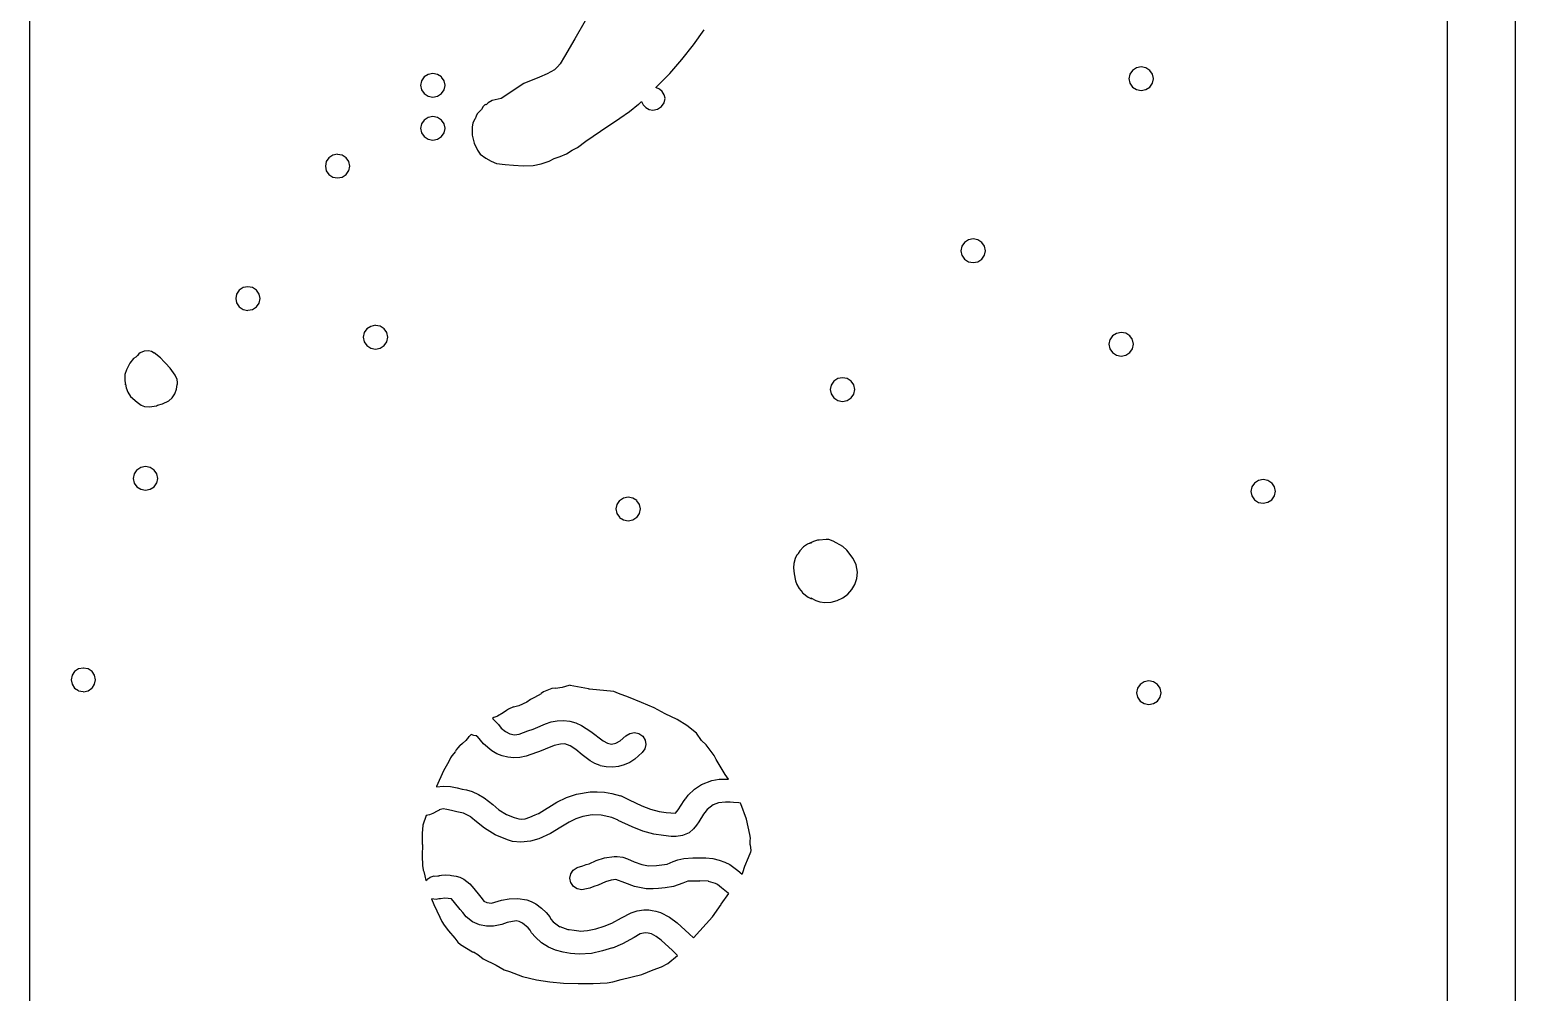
# Model space of a CAD drawing. Extents: x -1 to 598, y -1077 to 3722.
# Drawn here: x 248.6 to 551, y 1819.2 to 2015.2 of the extents above; entities that cross this region are included whole.
import ezdxf

# ---------------------------------------------------------------- set-up
doc = ezdxf.new("R2010")
doc.units = 0

msp = doc.modelspace()

# ---------------------------------------------------------------- linework, layer by layer
at = {"layer": 'Calque_1'}
for p, q in [((550.999, 2343.44), (550.999, 1528.05)), ((248.561, 1534.85), (248.561, 2330.5)), ((537.122, 2240.99), (537.122, 1623.98)), ((361.616, 2016.97), (359.542, 2013.29)), ((383.68, 2012.07), (385.865, 2015.16)), ((359.542, 2013.29), (357.412, 2009.72)), ((381.354, 2009.08), (383.68, 2012.07)), ((356.52, 2008.24), (356.01, 2007.58)), ((357.412, 2009.72), (356.52, 2008.24)), ((378.909, 2006.23), (381.354, 2009.08)), ((328.877, 2005.54), (328.337, 2004.77)), ((329.686, 2006.07), (328.879, 2005.54)), ((330.641, 2006.25), (329.689, 2006.06)), ((331.612, 2006.07), (330.641, 2006.25)), ((332.406, 2005.54), (331.612, 2006.07)), ((332.941, 2004.77), (332.406, 2005.53)), ((352.332, 2005.49), (349.144, 2004.19)), ((353.901, 2006.17), (352.332, 2005.48)), ((355.38, 2007.02), (353.901, 2006.17)), ((356.01, 2007.58), (355.38, 2007.02)), ((376.83, 2004.19), (378.909, 2006.22)), ((472.54, 2006.12), (472.349, 2005.19)), ((472.349, 2005.2), (472.54, 2004.27)), ((473.08, 2006.89), (472.54, 2006.12)), ((473.889, 2007.42), (473.08, 2006.89)), ((474.844, 2007.6), (473.889, 2007.41)), ((475.8, 2007.42), (474.844, 2007.6)), ((476.609, 2006.89), (475.8, 2007.42)), ((477.149, 2006.12), (476.609, 2006.89)), ((477.339, 2005.2), (477.149, 2006.12)), ((477.149, 2004.27), (477.339, 2005.19)), ((328.337, 2004.77), (328.146, 2003.84)), ((328.146, 2003.85), (328.337, 2002.92)), ((328.337, 2002.92), (328.879, 2002.15)), ((328.879, 2002.15), (329.689, 2001.62)), ((331.612, 2001.62), (332.406, 2002.15)), ((332.406, 2002.15), (332.941, 2002.91)), ((333.136, 2003.85), (332.941, 2004.77)), ((332.941, 2002.92), (333.136, 2003.84)), ((349.144, 2004.19), (344.559, 2001.14)), ((375.999, 2003.37), (376.83, 2004.19)), ((376.745, 2003.08), (375.999, 2003.37)), ((377.343, 2002.6), (376.745, 2003.07)), ((377.753, 2001.94), (377.343, 2002.6)), ((472.54, 2004.27), (473.08, 2003.5)), ((473.08, 2003.5), (473.889, 2002.97)), ((473.889, 2002.97), (474.844, 2002.78)), ((474.844, 2002.79), (475.8, 2002.97)), ((475.8, 2002.97), (476.609, 2003.5)), ((476.609, 2003.5), (477.149, 2004.26)), ((329.686, 2001.62), (330.641, 2001.43)), ((330.641, 2001.44), (331.612, 2001.62)), ((340.849, 1999.51), (340.542, 1998.95)), ((341.299, 1999.96), (340.849, 1999.51)), ((341.487, 1999.88), (341.299, 1999.96)), ((341.865, 2000.3), (341.489, 1999.87)), ((342.717, 2000.75), (341.868, 2000.3)), ((344.559, 2001.15), (342.717, 2000.75)), ((370.673, 1998.5), (372.53, 1999.98)), ((372.53, 1999.96), (373.123, 2000.54)), ((373.123, 2000.57), (373.456, 1999.85)), ((373.456, 1999.85), (373.983, 1999.32)), ((373.983, 1999.32), (374.66, 1998.95)), ((376.396, 1998.98), (377.205, 1999.51)), ((377.203, 1999.51), (377.745, 2000.27)), ((377.745, 2000.27), (377.936, 2001.19)), ((377.936, 2001.2), (377.753, 2001.94)), ((328.879, 1996.78), (328.337, 1996.01)), ((329.686, 1997.31), (328.879, 1996.78)), ((330.641, 1997.5), (329.689, 1997.31)), ((331.612, 1997.31), (330.641, 1997.49)), ((332.406, 1996.78), (331.612, 1997.31)), ((332.941, 1996.01), (332.406, 1996.78)), ((338.78, 1996.17), (338.619, 1995.37)), ((339.079, 1996.86), (338.78, 1996.17)), ((339.267, 1997.02), (339.079, 1996.86)), ((339.439, 1997.58), (339.269, 1997.02)), ((339.645, 1998.05), (339.439, 1997.57)), ((340.542, 1998.95), (339.645, 1998.05)), ((364.781, 1994.53), (368.731, 1997.15)), ((368.731, 1997.15), (370.673, 1998.5)), ((374.66, 1998.95), (375.441, 1998.79)), ((375.441, 1998.79), (376.396, 1998.97)), ((328.337, 1996.01), (328.146, 1995.08)), ((328.146, 1995.09), (328.345, 1994.16)), ((328.345, 1994.16), (328.879, 1993.39)), ((328.879, 1993.4), (329.67, 1992.87)), ((331.612, 1992.87), (332.406, 1993.4)), ((332.406, 1993.4), (332.941, 1994.17)), ((333.136, 1995.09), (332.941, 1996.01)), ((332.941, 1994.16), (333.136, 1995.08)), ((338.619, 1995.38), (338.65, 1993.71)), ((338.65, 1993.71), (339.06, 1992.04)), ((361.756, 1992.44), (364.781, 1994.53)), ((329.67, 1992.87), (330.641, 1992.68)), ((330.641, 1992.68), (331.612, 1992.86)), ((339.06, 1992.05), (339.74, 1990.67)), ((339.74, 1990.67), (339.968, 1990.22)), ((339.968, 1990.22), (340.259, 1989.82)), ((357.835, 1989.9), (358.97, 1990.64)), ((358.97, 1990.64), (360.103, 1991.17)), ((360.103, 1991.17), (361.756, 1992.44)), ((308.938, 1988.32), (308.747, 1987.39)), ((308.747, 1987.39), (308.938, 1986.46)), ((309.477, 1989.08), (308.938, 1988.31)), ((310.287, 1989.61), (309.477, 1989.08)), ((311.242, 1989.8), (310.287, 1989.61)), ((312.195, 1989.61), (311.24, 1989.79)), ((313.004, 1989.08), (312.197, 1989.61)), ((313.547, 1988.32), (313.007, 1989.09)), ((313.737, 1987.39), (313.547, 1988.32)), ((313.547, 1986.46), (313.737, 1987.38)), ((340.259, 1989.82), (341.442, 1989.02)), ((341.442, 1989.03), (342.479, 1988.39)), ((342.479, 1988.39), (343.614, 1987.91)), ((343.614, 1987.94), (345.328, 1987.73)), ((345.328, 1987.73), (347.064, 1987.6)), ((347.064, 1987.6), (349.043, 1987.44)), ((349.043, 1987.44), (351.033, 1987.52)), ((351.033, 1987.52), (352.718, 1987.89)), ((352.718, 1987.89), (354.34, 1988.39)), ((354.34, 1988.39), (355.332, 1988.92)), ((355.332, 1988.92), (356.56, 1989.37)), ((356.56, 1989.37), (357.835, 1989.9)), ((308.938, 1986.46), (309.477, 1985.69)), ((309.477, 1985.7), (310.287, 1985.17)), ((310.287, 1985.17), (311.242, 1984.98)), ((311.242, 1984.98), (312.197, 1985.16)), ((312.197, 1985.17), (313.007, 1985.7)), ((313.004, 1985.7), (313.547, 1986.47)), ((439.668, 1972.39), (438.874, 1971.86)), ((440.639, 1972.57), (439.668, 1972.38)), ((441.592, 1972.39), (440.637, 1972.57)), ((442.401, 1971.86), (441.592, 1972.39)), ((438.34, 1971.09), (438.144, 1970.16)), ((438.144, 1970.16), (438.34, 1969.23)), ((438.874, 1971.86), (438.34, 1971.09)), ((438.34, 1969.24), (438.874, 1968.47)), ((442.944, 1971.09), (442.401, 1971.86)), ((442.401, 1968.47), (442.944, 1969.24)), ((443.132, 1970.16), (442.944, 1971.08)), ((442.944, 1969.24), (443.132, 1970.16)), ((438.874, 1968.47), (439.666, 1967.94)), ((439.666, 1967.94), (440.637, 1967.75)), ((440.639, 1967.76), (441.592, 1967.94)), ((441.592, 1967.94), (442.401, 1968.47)), ((292.989, 1962.84), (292.033, 1962.65)), ((293.941, 1962.65), (292.986, 1962.83)), ((290.681, 1961.35), (290.494, 1960.42)), ((290.494, 1960.43), (290.681, 1959.53)), ((291.224, 1962.15), (290.684, 1961.35)), ((292.033, 1962.65), (291.224, 1962.12)), ((294.751, 1962.15), (293.941, 1962.65)), ((295.293, 1961.35), (294.751, 1962.12)), ((295.484, 1960.43), (295.293, 1961.35)), ((295.293, 1959.5), (295.484, 1960.42)), ((290.681, 1959.53), (291.224, 1958.73)), ((291.224, 1958.73), (292.033, 1958.2)), ((292.033, 1958.21), (292.989, 1958.02)), ((292.989, 1958.05), (293.941, 1958.21)), ((293.941, 1958.21), (294.751, 1958.74)), ((294.751, 1958.73), (295.293, 1959.49)), ((317.209, 1954.26), (316.674, 1953.49)), ((318.002, 1954.77), (317.209, 1954.27)), ((318.973, 1954.98), (318.002, 1954.77)), ((319.926, 1954.79), (318.971, 1954.97)), ((320.735, 1954.26), (319.928, 1954.79)), ((321.278, 1953.5), (320.738, 1954.27)), ((316.674, 1953.5), (316.478, 1952.57)), ((316.478, 1952.57), (316.674, 1951.61)), ((316.674, 1951.62), (317.209, 1950.88)), ((317.209, 1950.88), (318, 1950.35)), ((319.926, 1950.35), (320.735, 1950.88)), ((320.735, 1950.88), (321.278, 1951.65)), ((321.468, 1952.57), (321.278, 1953.49)), ((321.278, 1951.64), (321.468, 1952.56)), ((468.468, 1952.07), (468.272, 1951.14)), ((468.272, 1951.14), (468.468, 1950.19)), ((469.005, 1952.83), (468.468, 1952.06)), ((469.796, 1953.34), (469.005, 1952.83)), ((470.767, 1953.52), (469.796, 1953.33)), ((471.722, 1953.36), (470.767, 1953.54)), ((472.532, 1952.83), (471.722, 1953.36)), ((473.069, 1952.07), (472.529, 1952.83)), ((473.069, 1950.22), (473.26, 1951.14)), ((473.262, 1951.14), (473.072, 1952.06)), ((269.695, 1948.2), (268.927, 1947.25)), ((270.168, 1948.47), (269.695, 1948.2)), ((270.486, 1948.87), (270.168, 1948.47)), ((270.787, 1949.16), (270.486, 1948.84)), ((271.063, 1949.39), (270.787, 1949.15)), ((271.838, 1949.71), (271.063, 1949.39)), ((272.756, 1949.77), (271.835, 1949.72)), ((272.756, 1949.77), (272.753, 1949.77)), ((273.341, 1949.63), (272.756, 1949.76)), ((273.915, 1949.34), (273.341, 1949.63)), ((275.156, 1948.34), (273.912, 1949.37)), ((275.963, 1947.57), (275.156, 1948.33)), ((318, 1950.35), (318.971, 1950.16)), ((318.973, 1950.16), (319.928, 1950.34)), ((468.468, 1950.19), (469.002, 1949.45)), ((469.002, 1949.45), (469.796, 1948.92)), ((469.796, 1948.92), (470.767, 1948.73)), ((470.767, 1948.73), (471.722, 1948.91)), ((471.722, 1948.92), (472.532, 1949.45)), ((472.532, 1949.45), (473.072, 1950.22)), ((267.951, 1945), (267.906, 1943.67)), ((268.269, 1945.9), (267.951, 1945)), ((268.927, 1947.25), (268.269, 1945.9)), ((276.238, 1947.25), (275.963, 1947.54)), ((277.122, 1946.25), (276.238, 1947.28)), ((278.161, 1944.84), (277.122, 1946.24)), ((278.577, 1943.97), (278.161, 1944.84)), ((267.909, 1943.65), (268.052, 1942.96)), ((268.052, 1942.97), (268.089, 1942.89)), ((268.089, 1942.89), (268.075, 1943.02)), ((268.075, 1943.02), (268.187, 1942.25)), ((268.187, 1942.25), (268.52, 1941.35)), ((278.098, 1941.06), (278.437, 1941.98)), ((278.437, 1941.99), (278.566, 1942.92)), ((278.566, 1942.91), (278.622, 1942.93)), ((278.677, 1943.31), (278.577, 1943.97)), ((278.622, 1942.94), (278.677, 1943.31)), ((411.723, 1942.83), (411.532, 1941.9)), ((411.532, 1941.91), (411.723, 1941.01)), ((412.263, 1943.63), (411.723, 1942.83)), ((413.072, 1944.13), (412.263, 1943.6)), ((414.027, 1944.32), (413.072, 1944.13)), ((414.998, 1944.13), (414.027, 1944.31)), ((415.792, 1943.6), (414.998, 1944.13)), ((416.327, 1942.86), (415.792, 1943.6)), ((416.324, 1940.98), (416.522, 1941.9)), ((416.522, 1941.91), (416.327, 1942.86)), ((268.52, 1941.35), (269.091, 1940.5)), ((269.094, 1940.51), (270.425, 1939.34)), ((270.425, 1939.34), (271.264, 1938.7)), ((271.264, 1938.71), (271.928, 1938.47)), ((274.359, 1938.57), (274.605, 1938.73)), ((274.603, 1938.73), (275.574, 1938.97)), ((275.574, 1938.97), (276.894, 1939.6)), ((276.894, 1939.61), (277.574, 1940.24)), ((277.574, 1940.24), (278.098, 1941.06)), ((411.723, 1941.01), (412.263, 1940.21)), ((412.263, 1940.21), (413.072, 1939.68)), ((413.072, 1939.68), (414.027, 1939.49)), ((414.027, 1939.5), (414.998, 1939.68)), ((414.998, 1939.68), (415.79, 1940.21)), ((415.79, 1940.21), (416.324, 1940.98)), ((271.928, 1938.47), (272.957, 1938.39)), ((272.954, 1938.36), (274.359, 1938.57)), ((269.843, 1924.76), (269.647, 1923.8)), ((269.647, 1923.81), (269.838, 1922.88)), ((270.377, 1925.53), (269.843, 1924.76)), ((271.171, 1926.03), (270.38, 1925.52)), ((272.142, 1926.22), (271.171, 1926.03)), ((273.113, 1926.03), (272.142, 1926.21)), ((273.907, 1925.5), (273.113, 1926.03)), ((274.441, 1924.76), (273.907, 1925.5)), ((274.637, 1923.81), (274.441, 1924.76)), ((274.441, 1922.88), (274.637, 1923.8)), ((499.662, 1923.57), (498.707, 1923.41)), ((500.633, 1923.39), (499.662, 1923.57)), ((269.838, 1922.88), (270.38, 1922.11)), ((270.377, 1922.12), (271.187, 1921.62)), ((271.187, 1921.61), (272.142, 1921.42)), ((272.142, 1921.4), (273.113, 1921.61)), ((273.113, 1921.61), (273.907, 1922.11)), ((273.907, 1922.12), (274.441, 1922.89)), ((497.358, 1922.09), (497.167, 1921.16)), ((497.167, 1921.16), (497.358, 1920.26)), ((497.898, 1922.88), (497.358, 1922.08)), ((498.707, 1923.41), (497.898, 1922.88)), ((501.427, 1922.88), (500.633, 1923.38)), ((501.962, 1922.12), (501.427, 1922.89)), ((502.157, 1921.16), (501.962, 1922.11)), ((501.962, 1920.24), (502.157, 1921.19)), ((368.109, 1918.52), (367.919, 1917.59)), ((367.919, 1917.59), (368.109, 1916.66)), ((368.649, 1919.29), (368.109, 1918.52)), ((369.458, 1919.81), (368.649, 1919.28)), ((370.414, 1919.97), (369.458, 1919.81)), ((371.369, 1919.81), (370.414, 1919.99)), ((372.178, 1919.29), (371.369, 1919.82)), ((372.718, 1918.49), (372.178, 1919.28)), ((372.909, 1917.59), (372.718, 1918.49)), ((372.718, 1916.67), (372.909, 1917.59)), ((497.358, 1920.26), (497.898, 1919.47)), ((497.898, 1919.47), (498.707, 1918.94)), ((498.707, 1918.94), (499.662, 1918.78)), ((499.662, 1918.78), (500.633, 1918.96)), ((500.633, 1918.97), (501.427, 1919.47)), ((501.427, 1919.47), (501.962, 1920.24)), ((368.109, 1916.67), (368.649, 1915.9)), ((368.649, 1915.87), (369.458, 1915.36)), ((369.458, 1915.37), (370.414, 1915.18)), ((370.414, 1915.18), (371.369, 1915.36)), ((371.369, 1915.37), (372.178, 1915.9)), ((372.178, 1915.87), (372.718, 1916.66)), ((404.997, 1908.49), (404.706, 1908.2)), ((405.341, 1909.07), (404.989, 1908.54)), ((404.989, 1908.54), (404.997, 1908.49)), ((406.082, 1909.87), (405.341, 1909.1)), ((406.876, 1910.4), (406.082, 1909.87)), ((407.709, 1910.77), (406.876, 1910.4)), ((408.127, 1911), (407.392, 1910.63)), ((407.392, 1910.63), (407.707, 1910.73)), ((408.939, 1911.24), (408.127, 1911)), ((409.291, 1911.22), (408.939, 1911.24)), ((410.696, 1911.37), (409.291, 1911.21)), ((411.265, 1911.35), (410.696, 1911.37)), ((410.696, 1911.37), (410.696, 1911.37)), ((412.136, 1911.03), (411.265, 1911.35)), ((414.107, 1909.92), (412.136, 1911.03)), ((414.919, 1909.18), (414.107, 1909.92)), ((416.213, 1907.51), (414.919, 1909.18)), ((404.095, 1906.51), (404.05, 1905.61)), ((404.05, 1905.61), (404.206, 1904.37)), ((404.373, 1907.54), (404.095, 1906.51)), ((404.706, 1908.23), (404.373, 1907.54)), ((416.811, 1906.24), (416.213, 1907.51)), ((417.065, 1904.71), (416.811, 1906.24)), ((404.206, 1904.36), (404.465, 1902.98)), ((404.465, 1902.99), (404.754, 1902.22)), ((416.546, 1902.25), (416.94, 1903.44)), ((416.94, 1903.44), (417.065, 1904.71)), ((404.754, 1902.22), (405.209, 1901.4)), ((405.209, 1901.43), (405.878, 1900.56)), ((405.878, 1900.55), (407.053, 1899.65)), ((407.053, 1899.65), (407.746, 1899.33)), ((407.746, 1899.34), (407.569, 1899.47)), ((407.569, 1899.47), (408.606, 1898.97)), ((412.961, 1898.97), (414.091, 1899.52)), ((414.091, 1899.52), (415.088, 1900.26)), ((415.088, 1900.26), (415.919, 1901.19)), ((415.919, 1901.19), (416.546, 1902.25)), ((408.606, 1898.97), (409.418, 1898.7)), ((409.418, 1898.7), (410.429, 1898.57)), ((410.429, 1898.54), (411.728, 1898.62)), ((411.728, 1898.62), (412.961, 1898.96)), ((257.713, 1884.52), (257.172, 1883.73)), ((258.523, 1885.02), (257.713, 1884.52)), ((259.478, 1885.21), (258.523, 1885.02)), ((260.432, 1885.05), (259.477, 1885.21)), ((261.242, 1884.52), (260.432, 1885.05)), ((261.783, 1883.73), (261.242, 1884.52)), ((257.172, 1883.73), (256.982, 1882.83)), ((256.983, 1882.83), (257.173, 1881.9)), ((257.173, 1881.9), (257.713, 1881.1)), ((261.242, 1881.11), (261.782, 1881.9)), ((261.973, 1882.83), (261.783, 1883.73)), ((261.783, 1881.9), (261.973, 1882.82)), ((356.973, 1881.26), (355.594, 1881.07)), ((358.288, 1881.64), (356.973, 1881.27)), ((358.558, 1881.69), (358.288, 1881.64)), ((358.555, 1881.69), (358.558, 1881.69)), ((362.299, 1880.97), (358.555, 1881.68)), ((474.617, 1881.87), (474.077, 1881.1)), ((475.427, 1882.4), (474.617, 1881.87)), ((476.382, 1882.59), (475.427, 1882.4)), ((477.353, 1882.4), (476.382, 1882.58)), ((478.146, 1881.87), (477.353, 1882.4)), ((478.681, 1881.13), (478.146, 1881.87)), ((257.713, 1881.11), (258.522, 1880.61)), ((258.522, 1880.6), (259.477, 1880.41)), ((259.478, 1880.39), (260.432, 1880.57)), ((260.432, 1880.58), (261.241, 1881.11)), ((349.787, 1878.28), (348.136, 1877.54)), ((350.525, 1878.83), (349.787, 1878.27)), ((351.356, 1879.23), (350.527, 1878.83)), ((352.671, 1879.99), (351.356, 1879.22)), ((353.139, 1880.39), (352.671, 1880.02)), ((354.838, 1881.03), (353.139, 1880.39)), ((355.594, 1881.08), (354.838, 1881.02)), ((362.529, 1880.92), (362.299, 1880.94)), ((367.511, 1880.44), (362.529, 1880.92)), ((368.456, 1880.05), (367.511, 1880.42)), ((370.448, 1879.28), (368.456, 1880.05)), ((373.144, 1878.22), (370.445, 1879.28)), ((375.658, 1877.11), (373.144, 1878.22)), ((474.077, 1881.11), (473.887, 1880.18)), ((473.887, 1880.18), (474.077, 1879.25)), ((474.077, 1879.25), (474.617, 1878.48)), ((474.617, 1878.49), (475.427, 1877.96)), ((477.353, 1877.98), (478.146, 1878.48)), ((478.146, 1878.49), (478.681, 1879.26)), ((478.877, 1880.18), (478.681, 1881.13)), ((478.681, 1879.25), (478.877, 1880.17)), ((343.061, 1875.15), (342.749, 1874.94)), ((343.64, 1875.34), (343.061, 1875.15)), ((343.794, 1875.42), (343.64, 1875.34)), ((344.95, 1876.11), (343.794, 1875.42)), ((345.651, 1876.58), (344.95, 1876.1)), ((346.022, 1876.82), (345.649, 1876.58)), ((347.08, 1877.3), (346.022, 1876.82)), ((348.136, 1877.53), (347.08, 1877.26)), ((377.922, 1875.89), (375.658, 1877.11)), ((380.351, 1874.7), (377.922, 1875.89)), ((475.427, 1877.96), (476.382, 1877.77)), ((476.382, 1877.77), (477.353, 1877.98)), ((342.749, 1874.94), (344.003, 1873.7)), ((344.003, 1873.7), (344.519, 1872.98)), ((344.519, 1872.98), (345.429, 1872.26)), ((345.429, 1872.27), (346.331, 1871.79)), ((348.239, 1871.77), (349.972, 1872.43)), ((349.972, 1872.43), (351.025, 1872.77)), ((351.025, 1872.77), (351.546, 1872.98)), ((351.549, 1872.98), (353.586, 1873.85)), ((353.586, 1873.86), (354.734, 1874.23)), ((354.734, 1874.23), (355.946, 1874.47)), ((355.946, 1874.47), (357.219, 1874.52)), ((357.219, 1874.52), (358.552, 1874.36)), ((358.552, 1874.36), (359.772, 1874.02)), ((359.772, 1874.02), (360.886, 1873.54)), ((360.886, 1873.54), (362.828, 1872.3)), ((362.828, 1872.3), (365.283, 1870.42)), ((382.352, 1873.51), (380.351, 1874.7)), ((384.275, 1871.95), (382.352, 1873.54)), ((336.147, 1869.44), (335.721, 1868.94)), ((336.674, 1869.83), (336.147, 1869.4)), ((337.335, 1870.47), (336.671, 1869.83)), ((337.899, 1871.13), (337.335, 1870.47)), ((337.87, 1871.16), (337.952, 1871.24)), ((338.412, 1871.66), (337.872, 1871.16)), ((337.952, 1871.24), (337.899, 1871.13)), ((338.989, 1871.48), (338.41, 1871.66)), ((339.603, 1871.42), (338.989, 1871.47)), ((339.476, 1871.4), (339.603, 1871.42)), ((339.701, 1871.26), (339.476, 1871.39)), ((340.918, 1869.81), (339.701, 1871.26)), ((342.638, 1868.35), (340.918, 1869.8)), ((346.331, 1871.79), (347.236, 1871.63)), ((347.236, 1871.63), (348.239, 1871.76)), ((355.322, 1869.46), (353.512, 1868.67)), ((356.589, 1869.73), (355.322, 1869.46)), ((357.494, 1869.76), (356.589, 1869.73)), ((358.621, 1869.36), (357.494, 1869.76)), ((359.769, 1868.62), (358.621, 1869.36)), ((365.283, 1870.42), (366.22, 1869.91)), ((366.22, 1869.91), (367.022, 1869.72)), ((367.022, 1869.73), (367.884, 1869.91)), ((367.884, 1869.91), (368.757, 1870.36)), ((368.76, 1870.36), (369.9, 1871.42)), ((369.9, 1871.42), (370.726, 1871.89)), ((370.726, 1871.9), (371.652, 1872.06)), ((371.652, 1872.06), (372.565, 1871.85)), ((372.565, 1871.85), (373.356, 1871.32)), ((373.356, 1871.32), (373.869, 1870.53)), ((374.017, 1869.62), (373.811, 1868.74)), ((373.869, 1870.52), (374.017, 1869.62)), ((385.352, 1870.47), (384.275, 1871.95)), ((386.275, 1869.57), (385.355, 1870.47)), ((387.469, 1867.93), (386.275, 1869.57)), ((333.859, 1866.16), (332.808, 1864.28)), ((334.195, 1866.95), (333.859, 1866.15)), ((334.526, 1867.35), (334.195, 1866.95)), ((335.24, 1868.25), (334.526, 1867.35)), ((335.412, 1868.56), (335.24, 1868.27)), ((335.721, 1868.94), (335.409, 1868.57)), ((343.638, 1867.77), (342.638, 1868.35)), ((344.738, 1867.35), (343.638, 1867.77)), ((345.905, 1867.06), (344.738, 1867.35)), ((347.125, 1866.92), (345.905, 1867.05)), ((348.374, 1867), (347.125, 1866.92)), ((349.628, 1867.24), (348.374, 1867)), ((351.713, 1868.04), (349.628, 1867.24)), ((352.353, 1868.25), (351.713, 1868.04)), ((353.512, 1868.67), (352.353, 1868.24)), ((361.029, 1867.56), (359.769, 1868.62)), ((362.659, 1866.32), (361.029, 1867.56)), ((363.63, 1865.79), (362.659, 1866.32)), ((371.787, 1866.69), (370.702, 1865.97)), ((373.25, 1867.98), (371.787, 1866.65)), ((373.811, 1868.75), (373.25, 1867.98)), ((387.929, 1867.37), (387.469, 1867.92)), ((388.318, 1866.58), (387.929, 1867.37)), ((390.151, 1863.54), (388.318, 1866.58)), ((332.806, 1864.25), (331.393, 1861.1)), ((364.72, 1865.34), (363.63, 1865.79)), ((365.932, 1865.07), (364.72, 1865.33)), ((367.278, 1865.02), (365.932, 1865.07)), ((368.421, 1865.18), (367.278, 1865.02)), ((369.572, 1865.5), (368.421, 1865.18)), ((370.702, 1865.97), (369.572, 1865.49)), ((390.794, 1862.59), (390.151, 1863.54)), ((331.356, 1861.02), (332.808, 1861.15)), ((331.393, 1861.1), (331.356, 1861.02)), ((332.808, 1861.16), (334.219, 1861.08)), ((334.219, 1861.08), (335.568, 1860.79)), ((335.568, 1860.79), (336.634, 1860.55)), ((336.634, 1860.55), (337.473, 1860.39)), ((337.473, 1860.39), (338.632, 1860.05)), ((338.632, 1860.05), (339.894, 1859.49)), ((362.675, 1859.99), (364.098, 1860.01)), ((364.098, 1860.02), (365.561, 1859.91)), ((382.637, 1859.33), (383.921, 1860.57)), ((383.921, 1860.57), (385.336, 1861.47)), ((385.336, 1861.47), (387.463, 1862.32)), ((387.463, 1862.32), (388.95, 1862.58)), ((388.95, 1862.59), (390.151, 1862.61)), ((390.151, 1862.61), (390.794, 1862.58)), ((339.894, 1859.49), (341.074, 1858.8)), ((341.074, 1858.8), (342.847, 1857.42)), ((342.847, 1857.43), (344.066, 1856.37)), ((352.271, 1855.63), (355.896, 1857.93)), ((355.896, 1857.93), (357.856, 1858.85)), ((357.856, 1858.85), (359.891, 1859.51)), ((359.891, 1859.52), (362.675, 1859.99)), ((365.561, 1859.91), (367.069, 1859.67)), ((367.069, 1859.67), (368.802, 1859.22)), ((368.802, 1859.23), (370.601, 1858.38)), ((370.604, 1858.38), (373.165, 1857.16)), ((373.165, 1857.16), (374.933, 1856.5)), ((380.563, 1856.37), (381.801, 1858.27)), ((381.801, 1858.27), (382.095, 1858.61)), ((382.095, 1858.62), (382.14, 1858.67)), ((382.14, 1858.64), (382.637, 1859.33)), ((387.68, 1857.35), (386.487, 1856.42)), ((388.815, 1857.8), (387.68, 1857.35)), ((390.241, 1857.9), (388.815, 1857.79)), ((390.247, 1857.9), (390.241, 1857.9)), ((391.186, 1857.88), (390.247, 1857.9)), ((391.866, 1857.82), (391.186, 1857.87)), ((392.919, 1857.77), (391.866, 1857.82)), ((393.271, 1857.72), (392.919, 1857.77)), ((393.361, 1857.53), (393.271, 1857.69)), ((394.509, 1854.41), (393.361, 1857.56)), ((329.281, 1855.2), (328.617, 1853.21)), ((329.977, 1855.31), (329.279, 1855.2)), ((330.615, 1855.57), (329.977, 1855.3)), ((331.533, 1856.1), (330.615, 1855.57)), ((331.893, 1856.29), (331.533, 1856.1)), ((331.925, 1856.34), (331.893, 1856.29)), ((332.703, 1856.53), (331.925, 1856.34)), ((333.494, 1856.42), (332.703, 1856.52)), ((334.425, 1856.21), (333.491, 1856.42)), ((335.539, 1855.94), (334.425, 1856.2)), ((336.846, 1855.65), (335.539, 1855.94)), ((338.338, 1854.89), (336.846, 1855.66)), ((339.497, 1853.93), (338.336, 1854.88)), ((344.066, 1856.37), (345.638, 1855.39)), ((345.638, 1855.39), (347.212, 1854.75)), ((347.212, 1854.75), (348.13, 1854.54)), ((348.13, 1854.54), (348.612, 1854.43)), ((348.612, 1854.44), (349.398, 1854.52)), ((349.398, 1854.52), (350.374, 1854.84)), ((350.374, 1854.83), (351.443, 1855.3)), ((351.443, 1855.31), (352.112, 1855.57)), ((352.112, 1855.57), (352.271, 1855.62)), ((359.714, 1854.52), (358.364, 1853.86)), ((361.161, 1854.97), (359.714, 1854.52)), ((363.04, 1855.31), (361.161, 1854.97)), ((364.9, 1855.23), (363.04, 1855.31)), ((367.072, 1854.81), (364.9, 1855.23)), ((368.334, 1854.22), (367.072, 1854.8)), ((371.202, 1852.85), (368.331, 1854.2)), ((374.933, 1856.5), (376.687, 1856.02)), ((376.687, 1856.02), (378.155, 1855.81)), ((378.155, 1855.81), (380.002, 1855.68)), ((380.002, 1855.68), (380.563, 1856.36)), ((385.72, 1855.47), (384.751, 1853.93)), ((385.749, 1855.47), (385.717, 1855.44)), ((386.029, 1855.81), (385.749, 1855.47)), ((386.487, 1856.42), (386.029, 1855.81)), ((395.197, 1851.34), (394.509, 1854.41)), ((328.617, 1853.25), (328.49, 1851.5)), ((328.49, 1851.5), (328.49, 1849.3)), ((341.161, 1852.58), (339.497, 1853.93)), ((343.326, 1851.23), (341.161, 1852.58)), ((345.823, 1850.23), (343.326, 1851.23)), ((354.61, 1851.5), (352.21, 1850.47)), ((356.713, 1852.8), (354.61, 1851.5)), ((358.364, 1853.85), (356.713, 1852.79)), ((373.361, 1852.03), (371.202, 1852.85)), ((375.647, 1851.42), (373.361, 1852.03)), ((377.608, 1851.13), (375.647, 1851.42)), ((379.132, 1850.92), (377.608, 1851.13)), ((381.433, 1851.1), (380.195, 1850.91)), ((382.785, 1851.68), (381.433, 1851.1)), ((383.714, 1852.45), (382.785, 1851.68)), ((384.333, 1853.25), (383.714, 1852.45)), ((384.749, 1853.93), (384.333, 1853.24)), ((395.287, 1850.6), (395.197, 1851.34)), ((328.493, 1849.3), (328.453, 1847)), ((346.876, 1849.91), (345.821, 1850.23)), ((348.517, 1849.73), (346.876, 1849.91)), ((350.517, 1849.94), (348.519, 1849.73)), ((352.21, 1850.47), (350.517, 1849.94)), ((380.195, 1850.92), (379.132, 1850.92)), ((395.242, 1850.02), (395.287, 1850.6)), ((395.266, 1849.2), (395.242, 1849.99)), ((395.419, 1848.09), (395.268, 1849.2)), ((395.351, 1847.74), (395.419, 1848.08)), ((328.451, 1847), (328.557, 1844.99)), ((328.557, 1844.99), (328.681, 1844.14)), ((360.015, 1844.59), (361.182, 1844.91)), ((361.182, 1844.94), (361.878, 1845.18)), ((361.878, 1845.18), (362.423, 1845.34)), ((362.423, 1845.33), (363.857, 1846.02)), ((363.857, 1846.02), (365.58, 1846.57)), ((365.58, 1846.58), (367.532, 1846.84)), ((367.532, 1846.84), (368.128, 1846.84)), ((368.13, 1846.84), (369.281, 1846.68)), ((369.281, 1846.68), (370.239, 1846.39)), ((370.239, 1846.39), (371.636, 1845.78)), ((371.636, 1845.78), (373.184, 1845.22)), ((373.184, 1845.23), (374.512, 1844.94)), ((374.512, 1844.94), (376.192, 1845.04)), ((376.192, 1845.04), (378.309, 1845.28)), ((378.309, 1845.28), (379.526, 1845.81)), ((379.526, 1845.81), (380.492, 1846.18)), ((380.492, 1846.18), (381.735, 1846.44)), ((381.735, 1846.45), (383.54, 1846.58)), ((383.54, 1846.58), (385, 1846.58)), ((385, 1846.58), (386.188, 1846.55)), ((386.188, 1846.55), (387.606, 1846.42)), ((387.606, 1846.42), (388.945, 1846.08)), ((388.945, 1846.08), (390.046, 1845.68)), ((390.046, 1845.68), (391.117, 1845.18)), ((391.12, 1845.18), (392.705, 1844.01)), ((393.713, 1843.56), (394.155, 1844.88)), ((394.157, 1844.88), (394.914, 1846.63)), ((394.914, 1846.63), (395.351, 1847.77)), ((328.681, 1844.14), (328.684, 1844.06)), ((328.684, 1844.04), (328.768, 1843.8)), ((328.768, 1843.8), (329.02, 1842.9)), ((329.02, 1842.9), (329.234, 1841.95)), ((329.234, 1841.95), (329.477, 1842.19)), ((329.655, 1842.34), (329.403, 1842.07)), ((329.403, 1842.11), (329.599, 1842.29)), ((329.477, 1842.19), (329.655, 1842.35)), ((329.599, 1842.29), (329.745, 1842.37)), ((329.745, 1842.37), (330.104, 1842.63)), ((330.102, 1842.64), (330.877, 1842.88)), ((330.877, 1842.87), (331.652, 1842.92)), ((331.655, 1842.93), (331.925, 1842.93)), ((331.925, 1842.93), (331.991, 1842.96)), ((331.991, 1842.95), (332.414, 1843.05)), ((332.414, 1843.06), (333.298, 1843.14)), ((333.298, 1843.14), (334.152, 1843.03)), ((334.152, 1843.03), (334.414, 1842.95)), ((334.414, 1842.95), (335.391, 1842.82)), ((335.391, 1842.82), (336.124, 1842.63)), ((336.124, 1842.64), (336.946, 1842.24)), ((336.946, 1842.24), (338.187, 1841.26)), ((358.51, 1842.42), (358.693, 1843.29)), ((358.698, 1841.5), (358.51, 1842.42)), ((358.693, 1843.3), (359.208, 1844.06)), ((359.208, 1844.06), (360.015, 1844.59)), ((366.918, 1842.03), (365.791, 1841.68)), ((367.86, 1842.13), (366.918, 1842.02)), ((369.71, 1841.47), (367.86, 1842.13)), ((386.725, 1841.79), (384.979, 1841.87)), ((392.705, 1844.01), (393.594, 1843.22)), ((393.594, 1843.22), (393.71, 1843.56)), ((338.187, 1841.26), (338.976, 1840.33)), ((338.976, 1840.33), (340.098, 1838.93)), ((340.098, 1838.93), (340.648, 1838.21)), ((359.243, 1840.73), (358.698, 1841.52)), ((360.026, 1840.23), (359.243, 1840.73)), ((360.944, 1840.07), (360.026, 1840.23)), ((361.897, 1840.25), (360.944, 1840.06)), ((362.622, 1840.41), (361.897, 1840.25)), ((363.418, 1840.7), (362.622, 1840.41)), ((364.312, 1841), (363.418, 1840.71)), ((365.791, 1841.68), (364.312, 1840.99)), ((371.718, 1840.73), (369.71, 1841.47)), ((374.081, 1840.25), (371.718, 1840.73)), ((375.512, 1840.25), (374.081, 1840.25)), ((376.565, 1840.33), (375.512, 1840.25)), ((377.941, 1840.44), (376.565, 1840.33)), ((379.653, 1840.76), (377.941, 1840.44)), ((381.552, 1841.42), (379.653, 1840.76)), ((382.51, 1841.82), (381.552, 1841.42)), ((384.979, 1841.84), (382.51, 1841.81)), ((388.164, 1841.31), (386.725, 1841.78)), ((388.604, 1841.13), (388.164, 1841.34)), ((389.366, 1840.49), (388.604, 1841.12)), ((389.347, 1837.11), (390.892, 1839.33)), ((390.779, 1839.35), (389.366, 1840.48)), ((390.892, 1839.33), (390.779, 1839.35)), ((331.335, 1838.08), (330.335, 1838.24)), ((330.335, 1838.24), (330.821, 1837.07)), ((330.821, 1837.08), (332.086, 1834.46)), ((331.882, 1838.19), (331.335, 1838.08)), ((332.213, 1838.19), (331.882, 1838.19)), ((333.097, 1838.35), (332.213, 1838.19)), ((333.782, 1838.27), (333.097, 1838.35)), ((333.097, 1838.35), (333.097, 1838.35)), ((334.428, 1838.19), (333.782, 1838.27)), ((335.065, 1837.48), (334.428, 1838.19)), ((336.208, 1836.07), (335.065, 1837.47)), ((336.724, 1835.41), (336.208, 1836.07)), ((340.648, 1838.22), (340.997, 1837.77)), ((340.997, 1837.77), (341.606, 1837.5)), ((341.606, 1837.5), (342.54, 1837.37)), ((342.54, 1837.37), (344.585, 1837.92)), ((344.585, 1837.93), (346.159, 1838.25)), ((346.159, 1838.24), (347.908, 1838.32)), ((347.908, 1838.32), (349.744, 1838.03)), ((349.744, 1838.03), (350.668, 1837.71)), ((350.668, 1837.71), (351.575, 1837.21)), ((351.575, 1837.21), (352.734, 1836.34)), ((352.734, 1836.34), (353.676, 1835.41)), ((372.199, 1835.78), (373.554, 1835.99)), ((373.554, 1835.99), (374.602, 1835.96)), ((374.602, 1835.97), (375.311, 1835.84)), ((375.311, 1835.86), (376.028, 1835.72)), ((387.543, 1834.57), (389.347, 1837.08)), ((332.086, 1834.46), (332.478, 1833.64)), ((332.478, 1833.64), (332.7, 1833.19)), ((332.7, 1833.19), (332.732, 1833.11)), ((332.732, 1833.14), (333.808, 1831.68)), ((337.386, 1834.57), (336.724, 1835.42)), ((338.695, 1833.53), (337.386, 1834.56)), ((340.121, 1832.93), (338.695, 1833.54)), ((341.577, 1832.66), (340.121, 1832.92)), ((344.709, 1833.03), (342.979, 1832.68)), ((345.781, 1833.38), (344.709, 1833.03)), ((347.599, 1833.72), (345.781, 1833.38)), ((348.22, 1833.61), (347.599, 1833.71)), ((348.882, 1833.3), (348.22, 1833.62)), ((350.004, 1832.29), (348.884, 1833.27)), ((353.676, 1835.41), (354.433, 1834.53)), ((354.433, 1834.54), (354.681, 1834.09)), ((354.681, 1834.09), (355.16, 1833.56)), ((355.16, 1833.56), (356.494, 1832.55)), ((365.543, 1832.66), (367.098, 1833.29)), ((367.098, 1833.3), (369.059, 1834.38)), ((369.059, 1834.38), (371.019, 1835.38)), ((371.019, 1835.39), (372.199, 1835.79)), ((376.028, 1835.73), (377.004, 1835.44)), ((377.004, 1835.44), (378.838, 1834.49)), ((378.838, 1834.49), (380.362, 1833.35)), ((380.362, 1833.35), (382.799, 1831.07)), ((383.706, 1830.25), (387.543, 1834.56)), ((333.808, 1831.68), (335.097, 1830.2)), ((335.097, 1830.2), (335.751, 1829.43)), ((342.979, 1832.69), (341.577, 1832.66)), ((350.422, 1831.81), (350.004, 1832.29)), ((350.734, 1831.31), (350.422, 1831.81)), ((351.514, 1830.41), (350.734, 1831.31)), ((352.763, 1829.27), (351.514, 1830.41)), ((356.494, 1832.56), (358.108, 1832)), ((358.108, 1832), (358.415, 1831.97)), ((358.415, 1831.97), (359.391, 1831.84)), ((359.391, 1831.84), (360.357, 1831.71)), ((360.357, 1831.71), (360.632, 1831.66)), ((360.632, 1831.66), (362.145, 1831.76)), ((362.145, 1831.76), (363.815, 1832.13)), ((363.815, 1832.13), (365.543, 1832.66)), ((371.602, 1830.33), (369.273, 1829.06)), ((372.85, 1831.07), (371.602, 1830.35)), ((373.882, 1831.29), (372.85, 1831.08)), ((374.485, 1831.21), (373.882, 1831.29)), ((375.131, 1831.07), (374.485, 1831.2)), ((376.094, 1830.54), (375.131, 1831.07)), ((377.11, 1829.78), (376.094, 1830.54)), ((379.391, 1827.69), (377.11, 1829.78)), ((382.799, 1831.07), (383.704, 1830.27)), ((335.751, 1829.43), (336.285, 1828.92)), ((336.285, 1828.93), (338.738, 1827.42)), ((338.738, 1827.42), (338.904, 1827.39)), ((338.904, 1827.4), (339.764, 1826.92)), ((339.764, 1826.92), (340.873, 1825.99)), ((354.147, 1828.4), (352.763, 1829.27)), ((355.621, 1827.79), (354.147, 1828.4)), ((357.142, 1827.37), (355.621, 1827.79)), ((358.632, 1827.1), (357.145, 1827.36)), ((360.404, 1826.95), (358.632, 1827.11)), ((362.905, 1827.1), (360.404, 1826.94)), ((365.18, 1827.61), (362.905, 1827.1)), ((367.191, 1828.22), (365.18, 1827.61)), ((369.273, 1829.06), (367.191, 1828.21)), ((380.441, 1826.71), (379.391, 1827.69)), ((340.873, 1825.99), (343.535, 1824.74)), ((343.535, 1824.75), (345.183, 1823.79)), ((345.183, 1823.8), (346.244, 1823.45)), ((373.147, 1822.79), (375.504, 1823.74)), ((375.504, 1823.74), (377.15, 1824.37)), ((377.15, 1824.38), (378.462, 1825.06)), ((378.462, 1825.07), (380.441, 1826.71)), ((346.244, 1823.43), (348.887, 1822.42)), ((348.887, 1822.42), (351.729, 1821.73)), ((351.729, 1821.73), (354.462, 1821.3)), ((354.462, 1821.31), (357.237, 1821.07)), ((357.237, 1821.07), (360.203, 1820.99)), ((360.203, 1820.99), (363.291, 1820.99)), ((363.291, 1820.99), (366.093, 1821.12)), ((366.093, 1821.13), (367.252, 1821.34)), ((367.249, 1821.34), (368.956, 1821.82)), ((368.956, 1821.81), (373.147, 1822.79))]:
    msp.add_line(p, q, dxfattribs=at)

doc.saveas('drawing.dxf')
